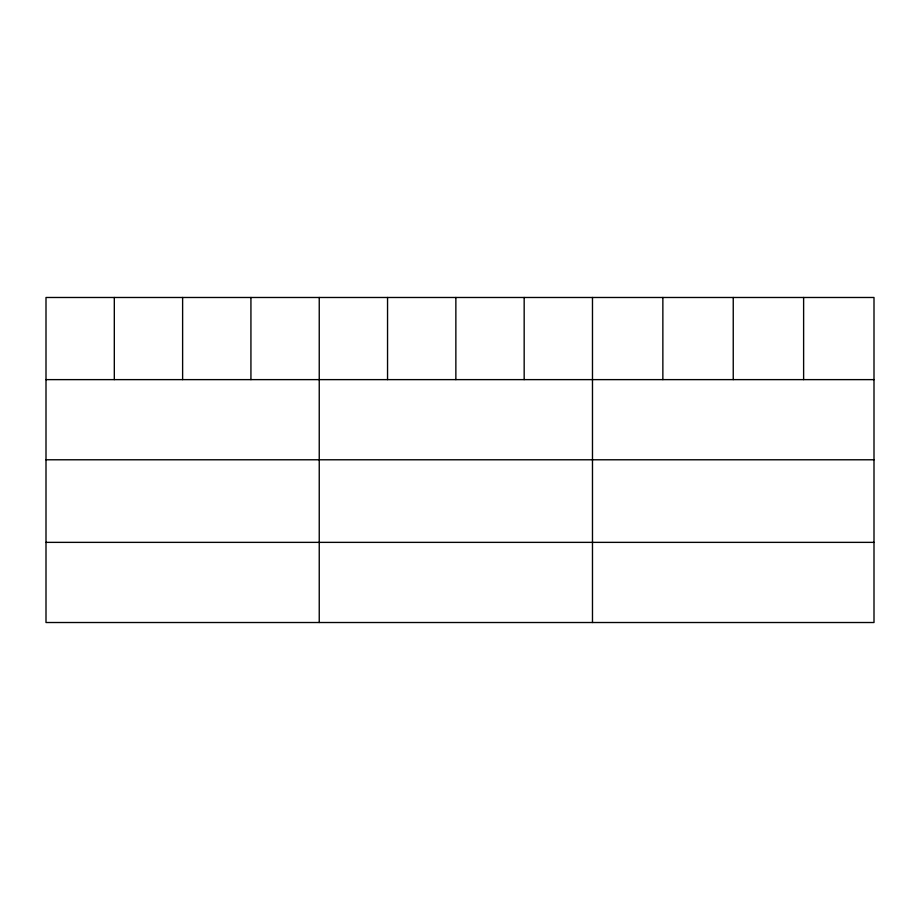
<?xml version="1.0" encoding="UTF-8"?>
<svg xmlns="http://www.w3.org/2000/svg" width="920" height="920" viewBox="0 0 920 920"><rect width="100%" height="100%" fill="white"/><g stroke="black" fill="none" stroke-linecap="round" stroke-linejoin="round"><path stroke-width="1.38" d="M874 459.781L874 297.482L46 297.482L46 622.518L874 622.518L874 459.781L46 459.781M46 379.626L874 379.626M46 542.363L874 542.363M803.62 297.482L803.62 379.626M733.24 297.482L733.24 379.626M662.86 297.482L662.86 379.626M592.48 297.482L592.48 622.518M524.17 297.482L524.17 379.626M455.86 297.482L455.86 379.626M387.55 297.482L387.55 379.626M319.24 297.482L319.24 622.518M250.93 297.482L250.93 379.626M182.62 297.482L182.62 379.626M114.31 297.482L114.31 379.626"/></g></svg>
